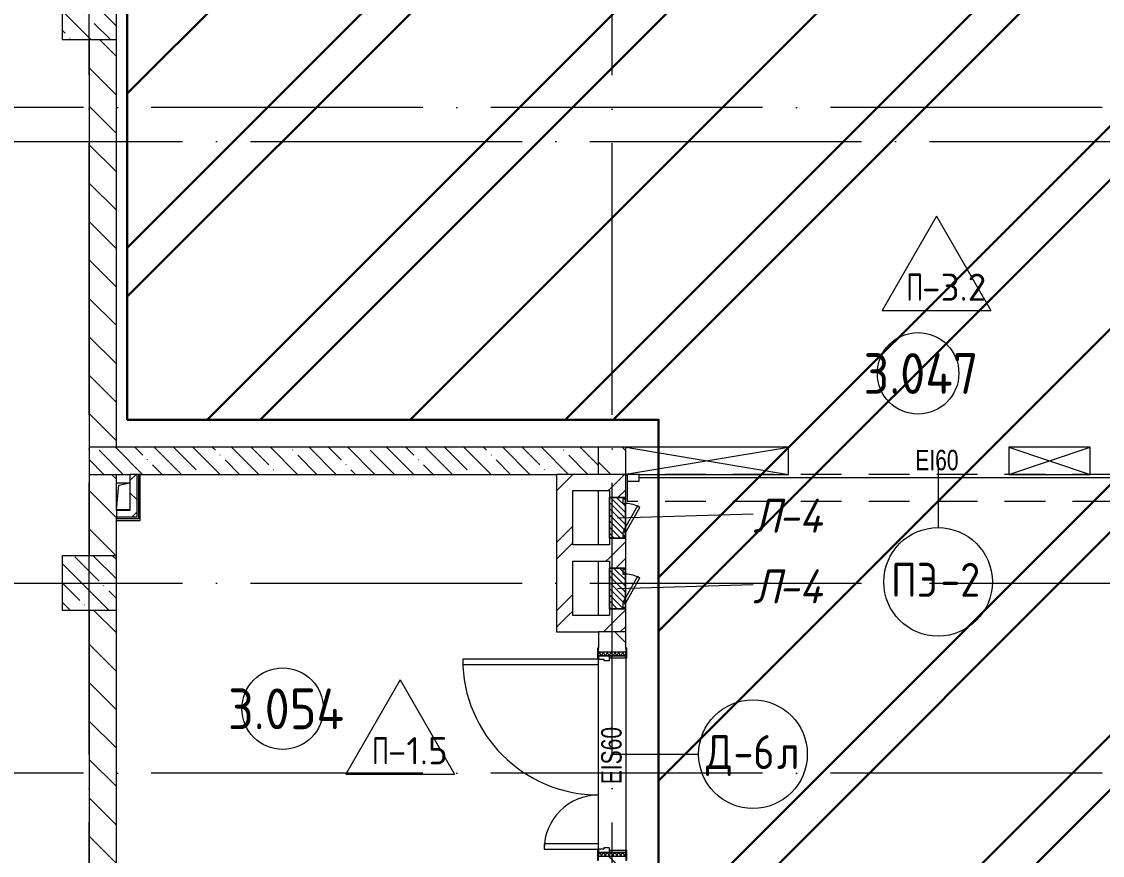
# Model space of a CAD drawing. Header units: millimetres. Extents: x -68946 to 690821, y -552984 to 293768.
# Drawn here: x 164055 to 172013, y -228036 to -221898 of the extents above; entities that cross this region are included whole.
import ezdxf

# ---------------------------------------------------------------- set-up
doc = ezdxf.new("R2010")
doc.units = ezdxf.units.MM
doc.linetypes.add('ADSK_Линия сетки', pattern=[2500, 2000, -250, 0, -250])
doc.linetypes.add('ADSK_Невидимые', pattern=[500, 300, -200])
for name, color, linetype, lineweight in [('1.2) Стяжка 6 вып.', 30, 'Continuous', 30), ('1.3) Звуко-изол           6 вып.', 90, 'Continuous', 30), ('1.4) Стяжка 6 вып.', 30, 'Continuous', 30), ('A-AREA-____-IDEN', 250, 'Continuous', 9), ('A-DETL-GENF-OTLN', 250, 'Continuous', 5), ('A-DOOR-____-HDLN', 250, 'ADSK_Невидимые', 5), ('A-DOOR-____-IDEN', 250, 'Continuous', 9), ('A-DOOR-____-MCUT', 250, 'Continuous', 5), ('A-DOOR-____-OTLN', 250, 'Continuous', 5), ('A-DOOR-FRAM-MCUT', 250, 'Continuous', 5), ('A-DOOR-FRAM-OTLN', 250, 'Continuous', 5), ('A-FLOR-____-IDEN', 250, 'Continuous', 9), ('A-FLOR-____-OTLN', 250, 'Continuous', 9), ('A-GENM-____-MCUT', 250, 'Continuous', 25), ('A-GLAZ-____-OTLN', 250, 'Continuous', 5), ('A-WALL-____-MCUT', 250, 'Continuous', 13), ('A-WALL-____-PATT', 250, 'Continuous', 13), ('A-WALL-FNSH-MCUT', 250, 'Continuous', 13), ('I-WALL-____-OTLN', 250, 'Continuous', 9), ('S-COLS-____-MCUT', 250, 'Continuous', 25), ('S-COLS-____-OTLN', 250, 'Continuous', 9), ('S-GRID-____-OTLN', 250, 'Continuous', 9)]:
    doc.layers.add(name, color=color, linetype=linetype, lineweight=lineweight)
doc.styles.add('Arial Narrow', font='ARIALN.TTF', dxfattribs={"width": 0.9, "height": 150})
doc.styles.add('GOST Common_1', font='', dxfattribs={"width": 0.9, "height": 250})
doc.styles.add('ISOCPEUR_1', font='isocpeur.ttf', dxfattribs={"width": 0.9, "height": 250})
doc.styles.add('ISOCPEUR_2', font='isocpeur.ttf', dxfattribs={"height": 160})
doc.styles.add('ISOCPEUR_I', font='isocpeui.ttf', dxfattribs={"width": 0.9, "height": 12.5})
doc.styles.get('GOST Common_1').set_extended_font_data('GOST Common')
pattern_1 = [(135, (28052.9, -258555.93), (-141.42136, -141.42136), [])]
pattern_2 = [(45, (28052.9, -258555.93), (-141.42136, 141.42136), []), (135, (28052.9, -258555.93), (-141.42136, -141.42136), [])]
pattern_3 = [(45, (28052.9, -258555.93), (-251.4472, 251.4472), []), (45, (28052.9, -258174.93), (-251.4472, 251.4472), [])]

# ---------------------------------------------------------------- blocks, each defined once
blk = doc.blocks.new('Дверь_СКБ_2Ст_Внутренняя1 - Н_Д-6л_1500x2100h_Лифтовой холл _зона безопасности МГН_-42057417-АР1_Маркировочный план 3 этажа секция 2_3')
at = {"layer": 'A-DOOR-____-OTLN'}
h = blk.add_hatch(dxfattribs=at)
h.set_pattern_fill('FP_17', color=256, style=0, pattern_type=2)
h.set_pattern_definition([(135, (1551.41, 164.685), (-14.14214, -14.14214), []), (225, (1551.41, 164.685), (14.14214, -14.14214), [])])
h.paths.add_polyline_path([(737.5, -100), (762.5, -100), (762.5, 100), (737.5, 100)])
at = {"layer": 'A-DOOR-FRAM-OTLN'}
h = blk.add_hatch(dxfattribs=at)
h.set_pattern_fill('FP_18', color=256, style=0, pattern_type=2)
h.set_pattern_definition([(45, (-571.384, 164.685), (-14.1421, 14.1421), []), (135, (-571.384, 164.685), (-14.1421, -14.1421), [])])
h.paths.add_polyline_path([(-737.5, -100), (-712.5, -100), (-712.5, 100), (-737.5, 100)])
at = {"layer": 'A-DOOR-____-MCUT'}
for p, q in [((712.5, 1100), (672.5, 1100)), ((672.5, 1100), (672.5, 100)), ((712.5, 100), (712.5, 1100)), ((-687.5, 500), (-687.5, 100)), ((-647.5, 500), (-687.5, 500)), ((-647.5, 100), (-647.5, 500)), ((-687.5, 100), (-647.5, 100)), ((672.5, 100), (712.5, 100))]:
    blk.add_line(p, q, dxfattribs=at)
at = {"layer": 'A-DOOR-____-OTLN'}
for centre, radius, start, end in [((712.5, 100), 1000, 90, 180), ((-687.5, 100), 400, 0, 90)]:
    blk.add_arc(centre, radius, start, end, dxfattribs=at)
at = {"layer": 'A-DOOR-FRAM-MCUT'}
for p, q in [((-697.5, 108), (-767.5, 108)), ((-767.5, 108), (-767.5, 100)), ((-767.5, 100), (-697.5, 100)), ((-712.5, 100), (-737.5, 100)), ((-737.5, 100), (-737.5, -100)), ((-687.5, 100), (-712.5, 100)), ((-712.5, 100), (-712.5, 20)), ((-712.5, -100), (-712.5, 100)), ((-697.5, 100), (-712.5, 100)), ((-712.5, 100), (-712.5, 99)), ((-712.5, 99), (-697.5, 99)), ((-697.5, 100), (-697.5, 108)), ((-697.5, 99), (-697.5, 100)), ((-687.5, 60), (-687.5, 100)), ((712.5, 100), (712.5, 60)), ((737.5, 100), (712.5, 100)), ((792.5, 108), (722.5, 108)), ((722.5, 108), (722.5, 100)), ((737.5, 100), (722.5, 100)), ((722.5, 100), (722.5, 99)), ((722.5, 100), (792.5, 100)), ((722.5, 99), (737.5, 99)), ((737.5, 20), (737.5, 100)), ((762.5, 100), (737.5, 100)), ((737.5, 100), (737.5, -100)), ((737.5, 99), (737.5, 100)), ((762.5, -100), (762.5, 100)), ((792.5, 100), (792.5, 108)), ((-712.5, 20), (-677.5, 20)), ((-697.5, 20), (-712.5, 20)), ((-712.5, 20), (-712.5, -100)), ((-697.5, -100), (-697.5, 20)), ((-677.5, 60), (-687.5, 60)), ((-677.5, 20), (-677.5, 60)), ((712.5, 60), (702.5, 60)), ((702.5, 60), (702.5, 20)), ((702.5, 20), (737.5, 20)), ((737.5, 20), (722.5, 20)), ((722.5, 20), (722.5, -100)), ((737.5, -100), (737.5, 20)), ((-697.5, -100), (-767.5, -100)), ((-767.5, -100), (-767.5, -108)), ((-767.5, -108), (-697.5, -108)), ((-737.5, -100), (-712.5, -100)), ((-712.5, -100), (-697.5, -100)), ((-697.5, -108), (-697.5, -100)), ((722.5, -100), (737.5, -100)), ((792.5, -100), (722.5, -100)), ((722.5, -100), (722.5, -108)), ((722.5, -108), (792.5, -108)), ((737.5, -100), (762.5, -100)), ((792.5, -108), (792.5, -100))]:
    blk.add_line(p, q, dxfattribs=at)
blk = doc.blocks.new('BSC_Колонна _Прямоугольная - 400x400-V129-АР1_Маркировочный план 3 этажа секция 2_3')
at = {"layer": 'S-COLS-____-OTLN', "lineweight": 5}
h = blk.add_hatch(dxfattribs=at)
h.set_pattern_fill('FP_105', color=256, style=0, pattern_type=2)
h.set_pattern_definition([(135, (-136499.98, -36725), (-142.5612, -142.5612), []), (135, (-136357.42, -36725), (-142.5612, -142.5612), [252.016, -50.403, 3.353, -47.05])])
h.paths.add_polyline_path([(200, -200), (200, 200), (-200, 200), (-200, -200), (184, -200)])
at = {"layer": 'S-COLS-____-MCUT', "lineweight": 5}
for p, q in [((200, 200), (-200, 200)), ((-200, 200), (-200, -200)), ((200, -200), (200, 200)), ((-200, -200), (200, -200))]:
    blk.add_line(p, q, dxfattribs=at)
blk = doc.blocks.new('BSC_Колонна _Прямоугольная - 400x400-V130-АР1_Маркировочный план 3 этажа секция 2_3')
at = {"layer": 'S-COLS-____-OTLN', "lineweight": 5}
h = blk.add_hatch(dxfattribs=at)
h.set_pattern_fill('FP_106', color=256, style=0, pattern_type=2)
h.set_pattern_definition([(135, (-136499.98, -32525), (-142.5612, -142.5612), []), (135, (-136357.42, -32525), (-142.5612, -142.5612), [252.016, -50.403, 3.353, -47.05])])
h.paths.add_polyline_path([(200, -200), (200, 200), (-200, 200), (-200, -200), (181.3, -200)])
at = {"layer": 'S-COLS-____-MCUT', "lineweight": 5}
for p, q in [((200, 200), (-200, 200)), ((-200, 200), (-200, -200)), ((200, -200), (200, 200)), ((-200, -200), (200, -200))]:
    blk.add_line(p, q, dxfattribs=at)
blk = doc.blocks.new('DM_Штора_Противодымная_Doormaster_E-60 - ш_4400 х в_2500 2-40884854-АР1_Маркировочный план 3 этажа секция 2_3')
at = {"layer": 'A-DOOR-____-HDLN'}
for p, q in [((-2165, 300), (2415, 300)), ((-2165, 300), (-2165, 100)), ((2415, 100), (2415, 300)), ((-2165, 200), (-2165, 150)), ((-1765, 200), (-2165, 200)), ((-1765, 150), (-1765, 200)), ((-2165, 150), (-1765, 150)), ((-2165, 100), (2415, 100))]:
    blk.add_line(p, q, dxfattribs=at)
at = {"layer": 'A-DOOR-____-MCUT', "lineweight": 5}
for p, q in [((-2075, 150), (-2165, 150)), ((-2165, 150), (-2165, 100)), ((-2165, 100), (-2075, 100)), ((-2075, 100), (-2075, 150)), ((-2075, 125), (2325, 125)), ((2325, 150), (2325, 100)), ((2415, 150), (2325, 150)), ((2325, 100), (2415, 100)), ((2415, 100), (2415, 150))]:
    blk.add_line(p, q, dxfattribs=at)
blk = doc.blocks.new('_Wn_-As_OpeningMEP_floor__Rectangular - _Wn_-As_OpeningMEP_floor__Rectangular-V180-АР1_Маркировочный план 3 этажа секция 2_3')
at = {"layer": 'A-DETL-GENF-OTLN', "lineweight": 5}
for p, q in [((-50, -49.8), (-32.3, 132.3)), ((-32.3, 132.3), (50, 150))]:
    blk.add_line(p, q, dxfattribs=at)
blk = doc.blocks.new('АР_Люк - ЛРС_ВК_300х2000_СС-40365405-АР1_Маркировочный план 3 этажа секция 2_3')
at = {"layer": 'A-DOOR-____-OTLN'}
h = blk.add_hatch(dxfattribs=at)
h.set_pattern_fill('FP_144', color=256, style=0, pattern_type=2)
h.set_pattern_definition([(45, (125, 0), (-22.6274, 22.6274), [])])
h.paths.add_polyline_path([(275, -60), (275, 60), (-25, 60), (-25, -60), (95.6, -60)])
at = {"layer": 'A-DETL-GENF-OTLN', "lineweight": 5}
for p, q in [((275, 60), (-25, 60)), ((-25, 60), (-25, -60)), ((275, -60), (275, 60)), ((-25, -60), (275, -60))]:
    blk.add_line(p, q, dxfattribs=at)
at = {"layer": 'A-DOOR-____-MCUT', "lineweight": 5}
for p, q in [((48.1, 165), (38.1, 147.7)), ((230, 60), (48.1, 165)), ((38.1, 147.7), (190, 60)), ((-15, 57), (-15, 40)), ((-15, 40), (20, 40)), ((20, 40), (20, 57)), ((195.2, 57), (220, 42.7)), ((220, 42.7), (228.3, 57)), ((230, 57), (230, 40)), ((230, 40), (265, 40)), ((265, 40), (265, 57))]:
    blk.add_line(p, q, dxfattribs=at)
blk.add_arc((230, 60), 210, 150, 180, dxfattribs=at)
at = {"layer": 'A-DOOR-____-OTLN'}
blk.add_line((230, 60), (48.1, 165), dxfattribs=at)
blk = doc.blocks.new('ASML_АР_Отделка Люка - ВО Отделка люков_Грунтовка 0_Шпатлевка 0_Окраска 0_0-40365353-АР1_Маркировочный план 3 этажа секция 2_3')
at = {"layer": 'A-GENM-____-MCUT', "lineweight": 5}
for p, q in [((150, 3), (-150, 3)), ((-150, 3), (-150, 0)), ((150, 0), (150, 3)), ((-150, 0), (150, 0))]:
    blk.add_line(p, q, dxfattribs=at)
blk = doc.blocks.new('_Wn_-As_OpeningMEP_wall__Rectangular - _Wn_-As_OpeningMEP_wall__Rectangular-40884479-АР1_Маркировочный план 3 этажа секция 2_3')
at = {"layer": 'A-DETL-GENF-OTLN', "lineweight": 5}
for p, q in [((300, -100), (-300, 100)), ((300, 100), (-300, -100)), ((-300, 100), (-300, -100)), ((300, 100), (-300, 100)), ((-300, 100), (-300, -100)), ((300, -100), (300, 100)), ((300, -100), (300, 100)), ((-300, -100), (300, -100))]:
    blk.add_line(p, q, dxfattribs=at)
blk = doc.blocks.new('_Wn_-As_OpeningMEP_wall__Rectangular - _Wn_-As_OpeningMEP_wall__Rectangular-40885080-АР1_Маркировочный план 3 этажа секция 2_3')
at = {"layer": 'A-DETL-GENF-OTLN', "lineweight": 5}
for p, q in [((598.9, -99.8), (-600, 100)), ((-600, 100), (-600, -100)), ((498.8, 100), (-600, 100)), ((-600, 100), (-600, -100)), ((598.8, 99.8), (-600, -100)), ((598.8, 100), (588.8, 100)), ((-600, -100), (598.8, -100))]:
    blk.add_line(p, q, dxfattribs=at)
blk = doc.blocks.new('AAR_СКБ_Марка_Помещения_мал - Номер-28977439-АР1_Маркировочный план 3 этажа секция 2_3')
at = {"layer": 'A-AREA-____-IDEN'}
blk.add_circle((-0.028, 0), 3, dxfattribs=at)
blk = doc.blocks.new('AAR_СКБ_Марка_Перекрытия - Марка пола-17325028-АР1_Маркировочный план 3 этажа секция 2_3')
at = {"layer": 'A-FLOR-____-IDEN'}
for p, q in [((0, 6.932), (-4.002, 0)), ((0, 6.932), (4.002, 0)), ((-4.002, 0), (4.002, 0))]:
    blk.add_line(p, q, dxfattribs=at)
blk = doc.blocks.new('ADSK_Марка_Дверь - Типоразмер_ADSK_Марка-30565456-АР1_Маркировочный план 3 этажа секция 2_3')
at = {"layer": 'A-DOOR-____-IDEN'}
blk.add_circle((0, 0), 4, dxfattribs=at)

msp = doc.modelspace()

# ---------------------------------------------------------------- hatches: boundary and pattern name
at = {"layer": '1.2) Стяжка 6 вып.', "lineweight": 30}
h = msp.add_hatch(dxfattribs=at)
h.set_pattern_fill('ANSI31', color=256, scale=333)
h.paths.add_polyline_path([(168744.8482, -232848.7237), (165003.6855, -232848.7237), (165003.6855, -230577.8929), (168744.8482, -230577.8929), (168744.8482, -224829.3261), (164833.2162, -224829.3261), (164833.2162, -221125.1731), (168744.8482, -221125.1731), (168744.8482, -213028.6273), (164947.8838, -213028.6273), (164947.8838, -210186.4206), (168744.8482, -210186.4206), (168744.8482, -199980.9286), (172833.1936, -199980.9286), (172833.1936, -258343.4286), (168744.8482, -258343.4286), (168744.8482, -248036.2565), (164977.9057, -248036.2565), (164977.9057, -245910.0791), (168744.8482, -245910.0791)])
at = {"layer": '1.3) Звуко-изол           6 вып.', "lineweight": 30}
h = msp.add_hatch(dxfattribs=at)
h.set_pattern_fill('ANSI31', color=256, scale=500)
h.paths.add_polyline_path([(168744.8482, -232848.7237), (165003.6855, -232848.7237), (165003.6855, -230577.8929), (168744.8482, -230577.8929), (168744.8482, -224829.3261), (164833.2162, -224829.3261), (164833.2162, -221125.1731), (168744.8482, -221125.1731), (168744.8482, -213028.6273), (164947.8838, -213028.6273), (164947.8838, -210186.4206), (168744.8482, -210186.4206), (168744.8482, -199980.9286), (172833.1936, -199980.9286), (172833.1936, -258343.4286), (168744.8482, -258343.4286), (168744.8482, -248036.2565), (164977.9057, -248036.2565), (164977.9057, -245910.0791), (168744.8482, -245910.0791)])
at = {"layer": '1.4) Стяжка 6 вып.', "lineweight": 30}
h = msp.add_hatch(dxfattribs=at)
h.set_pattern_fill('ANSI32', color=256, scale=333)
h.paths.add_polyline_path([(168744.8482, -232848.7237), (165003.6855, -232848.7237), (165003.6855, -230577.8929), (168744.8482, -230577.8929), (168744.8482, -224829.3261), (164833.2162, -224829.3261), (164833.2162, -221125.1731), (168744.8482, -221125.1731), (168744.8482, -213028.6273), (164947.8838, -213028.6273), (164947.8838, -210186.4206), (168744.8482, -210186.4206), (168744.8482, -199980.9286), (172833.1936, -199980.9286), (172833.1936, -258343.4286), (168744.8482, -258343.4286), (168744.8482, -248036.2565), (164977.9057, -248036.2565), (164977.9057, -245910.0791), (168744.8482, -245910.0791)])
at = {"layer": 'A-WALL-____-PATT', "lineweight": 15}
h = msp.add_hatch(dxfattribs=at)
h.set_pattern_fill('FP_1', color=256, style=0, pattern_type=2)
h.set_pattern_definition(pattern_1)
h.paths.add_polyline_path([(164552.9057, -225030.9608), (164752.9057, -225030.9608), (164752.8838, -222030.9286), (164552.9057, -222030.9286), (164552.9057, -224999.1221)])
h.paths.add_polyline_path([(164552.9057, -221630.9286), (164752.9057, -221630.9286), (164752.8838, -221000.7777), (164552.9057, -221000.7777)])
h = msp.add_hatch(dxfattribs=at)
h.set_pattern_fill('FP_19', color=256, style=0, pattern_type=2)
h.set_pattern_definition([(135, (28052.9, -258555.93), (-142.5612, -142.5612), []), (135, (28195.47, -258555.93), (-142.5612, -142.5612), [252.016, -50.403, 3.353, -47.05])])
h.paths.add_polyline_path([(164896.4515, -225230.9608), (168302.9057, -225230.9608), (168302.9057, -225030.9608), (164552.9057, -225030.9608), (164552.9057, -225230.9608), (164894.0199, -225230.9608)])
h = msp.add_hatch(dxfattribs=at)
h.set_pattern_fill('FP_1', color=256, style=0, pattern_type=2)
h.set_pattern_definition(pattern_1)
h.paths.add_polyline_path([(168445.192, -225230.9608), (168502.9057, -225230.9608), (168502.9057, -225030.9608), (168302.9057, -225030.9608), (168302.9057, -225230.9608), (168382.9057, -225230.9608)])
h = msp.add_hatch(dxfattribs=at)
h.set_pattern_fill('FP_1', color=256, style=0, pattern_type=2)
h.set_pattern_definition(pattern_1)
h.paths.add_polyline_path([(164552.9057, -228280.9282), (164752.9042, -228280.9132), (164752.8838, -226230.9292), (164552.9057, -226230.9286), (164552.9057, -227083.9348)])
h.paths.add_polyline_path([(164688.7242, -225830.9286), (164752.9057, -225830.9286), (164752.8838, -225230.9608), (164552.9057, -225230.9608), (164552.9057, -225830.9286), (164632.9057, -225830.9286)])
h = msp.add_hatch(dxfattribs=at)
h.set_pattern_fill('FP_52', color=256, style=0, pattern_type=2)
h.set_pattern_definition(pattern_2)
h.paths.add_polyline_path([(164902.9057, -225496.1999), (164902.9057, -225230.9608), (164852.9057, -225230.9608), (164852.9057, -225496.1999), (164855.648, -225496.1999)])
h = msp.add_hatch(dxfattribs=at)
h.set_pattern_fill('FP_2', color=256, style=0, pattern_type=2)
h.set_pattern_definition(pattern_3)
h.paths.add_polyline_path([(167992.9057, -226270.9608), (168112.9057, -226270.9608), (168112.9057, -225230.9608), (167992.9057, -225230.9608), (167992.9057, -226131.4273)])
h = msp.add_hatch(dxfattribs=at)
h.set_pattern_fill('FP_2', color=256, style=0, pattern_type=2)
h.set_pattern_definition(pattern_3)
h.paths.add_polyline_path([(168277.3317, -225350.9608), (168382.9057, -225350.9608), (168382.9057, -225230.9608), (168112.9057, -225230.9608), (168112.9057, -225350.9608), (168261.5938, -225350.9608)])
h = msp.add_hatch(dxfattribs=at)
h.set_pattern_fill('FP_2', color=256, style=0, pattern_type=2)
h.set_pattern_definition(pattern_3)
h.paths.add_polyline_path([(168502.9057, -226270.9608), (168502.9057, -226220.9608), (168382.9057, -226220.9608), (168382.9057, -226270.9608), (168499.9057, -226270.9608)])
h.paths.add_polyline_path([(168382.9057, -225920.9608), (168502.9057, -225920.9608), (168502.9057, -225700.9608), (168382.9057, -225700.9608), (168382.9057, -225870.9608)])
h.paths.add_polyline_path([(168416.2391, -225400.9608), (168502.9057, -225400.9608), (168502.9057, -225230.9608), (168382.9057, -225230.9608), (168382.9057, -225400.9608)])
h = msp.add_hatch(dxfattribs=at)
h.set_pattern_fill('FP_52', color=256, style=0, pattern_type=2)
h.set_pattern_definition(pattern_2)
h.paths.add_polyline_path([(164851.1178, -225546.1999), (164902.9057, -225546.1999), (164902.9057, -225496.1999), (164752.9057, -225496.1999), (164752.9057, -225546.1999), (164762.0892, -225546.1999)])
h = msp.add_hatch(dxfattribs=at)
h.set_pattern_fill('FP_2', color=256, style=0, pattern_type=2)
h.set_pattern_definition(pattern_3)
h.paths.add_polyline_path([(168112.9057, -225870.9608), (168382.9057, -225870.9608), (168382.9057, -225750.9608), (168112.9057, -225750.9608), (168112.9057, -225782.8596)])
h = msp.add_hatch(dxfattribs=at)
h.set_pattern_fill('FP_2', color=256, style=0, pattern_type=2)
h.set_pattern_definition(pattern_3)
h.paths.add_polyline_path([(168302.9057, -226390.9608), (168502.9057, -226390.9608), (168502.9057, -226270.9608), (167992.9057, -226270.9608), (167992.9057, -226390.9608), (168294.2218, -226390.9608)])
h = msp.add_hatch(dxfattribs=at)
h.set_pattern_fill('FP_1', color=256, style=0, pattern_type=2)
h.set_pattern_definition(pattern_1)
h.paths.add_polyline_path([(168398.0087, -228340.9282), (168502.9057, -228340.9282), (168502.9057, -228040.9282), (168302.9057, -228040.9282), (168302.9057, -228340.9282), (168360.7896, -228340.9282)])
h.paths.add_polyline_path([(168302.9057, -226540.9282), (168502.9057, -226540.9282), (168502.9057, -226390.9608), (168302.9057, -226390.9608), (168302.9057, -226510.9282)])

# ---------------------------------------------------------------- linework, layer by layer
at = {"layer": '1.2) Стяжка 6 вып.', "lineweight": 30}
msp.add_lwpolyline([(168744.8482, -221125.1731), (168744.8482, -213028.6273), (164947.8838, -213028.6273), (164947.8838, -210186.4206), (168744.8482, -210186.4206), (168744.8482, -199980.9286), (172833.1936, -199980.9286), (172833.1936, -258343.4286), (168744.8482, -258343.4286), (168744.8482, -248036.2565), (164977.9057, -248036.2565), (164977.9057, -245910.0791), (168744.8482, -245910.0791), (168744.8482, -232848.7237), (165003.6855, -232848.7237), (165003.6855, -230577.8929), (168744.8482, -230577.8929), (168744.8482, -224829.3261), (164833.2162, -224829.3261), (164833.2162, -221125.1731)], close=True, dxfattribs=at)
at = {"layer": 'A-DOOR-____-IDEN'}
for p, q in [((170802.9057, -225130.9608), (170802.9057, -225622.8259)), ((168442.9057, -225550.9608), (169441.5483, -225521.4372)), ((168442.9057, -226070.9608), (169441.5483, -226041.4372)), ((168402.9057, -227290.9282), (169040.2041, -227290.9282))]:
    msp.add_line(p, q, dxfattribs=at)
at = {"layer": 'A-FLOR-____-OTLN', "lineweight": 5}
for p, q in [((164752.9057, -225293.4286), (164852.8838, -225293.4286)), ((168302.9057, -225750.9608), (168302.9057, -225350.9608)), ((164852.8838, -225493.4286), (164752.9057, -225493.4286)), ((168302.9057, -226270.9608), (168302.9057, -225870.9608)), ((168302.9057, -227950.9282), (168302.9057, -226630.9282))]:
    msp.add_line(p, q, dxfattribs=at)
at = {"layer": 'A-WALL-____-MCUT', "color": 7, "lineweight": 15}
for p, q in [((164552.9057, -222030.9286), (164552.9057, -225030.9608)), ((164752.9057, -225030.9608), (164752.9057, -222030.9286)), ((168502.9057, -225030.9608), (168302.9057, -225030.9608)), ((168502.9057, -225400.9608), (168502.9057, -225030.9608)), ((164552.9057, -225230.9608), (164552.9057, -225830.9286)), ((164552.9057, -225230.9608), (164552.9057, -225230.9608)), ((164752.9057, -225496.1999), (164752.9057, -225230.9608)), ((164852.9057, -225230.9608), (164852.9057, -225496.1999)), ((164927.9057, -225230.9608), (164902.9057, -225230.9608)), ((164902.9057, -225230.9608), (164902.9057, -225546.1999)), ((167992.9057, -225230.9608), (167992.9057, -226390.9608)), ((168112.9057, -225350.9608), (168382.9057, -225350.9608)), ((168112.9057, -225750.9608), (168112.9057, -225350.9608)), ((168382.9057, -225350.9608), (168382.9057, -225400.9608)), ((168382.9057, -225400.9608), (168499.9057, -225400.9608)), ((164852.9057, -225496.1999), (164752.9057, -225496.1999)), ((164752.9057, -225830.9286), (164752.9057, -225546.1999)), ((164902.9057, -225546.1999), (164752.9057, -225546.1999)), ((168382.9057, -225750.9608), (168112.9057, -225750.9608)), ((168382.9057, -225700.9608), (168382.9057, -225750.9608)), ((168499.9057, -225700.9608), (168382.9057, -225700.9608)), ((168502.9057, -225920.9608), (168502.9057, -225700.9608)), ((168112.9057, -225870.9608), (168382.9057, -225870.9608)), ((168112.9057, -226270.9608), (168112.9057, -225870.9608)), ((168382.9057, -225870.9608), (168382.9057, -225920.9608)), ((168382.9057, -225920.9608), (168499.9057, -225920.9608)), ((164552.9057, -226230.9286), (164552.9057, -228280.9282)), ((164752.9057, -228280.9282), (164752.9057, -226230.9286)), ((168382.9057, -226220.9608), (168382.9057, -226270.9608)), ((168499.9057, -226220.9608), (168382.9057, -226220.9608)), ((168502.9057, -226510.9282), (168502.9057, -226220.9608)), ((168382.9057, -226270.9608), (168112.9057, -226270.9608)), ((167992.9057, -226390.9608), (168302.9057, -226390.9608)), ((168302.9057, -226390.9608), (168302.9057, -226510.9282))]:
    msp.add_line(p, q, dxfattribs=at)
at = {"layer": 'A-WALL-____-MCUT', "color": 250, "lineweight": 15}
for p, q in [((168302.9057, -225030.9608), (164552.9057, -225030.9608)), ((164552.9057, -225030.9608), (164552.9057, -225230.9608)), ((168302.9057, -225230.9608), (168302.9057, -225030.9608)), ((164552.9057, -225230.9608), (164852.9057, -225230.9608)), ((164927.9057, -225230.9608), (167992.9057, -225230.9608))]:
    msp.add_line(p, q, dxfattribs=at)
at = {"layer": 'A-WALL-____-MCUT', "lineweight": 15}
for p, q in [((164902.9057, -225230.9608), (164852.9057, -225230.9608)), ((164915.4057, -225230.9608), (164915.4057, -225558.6999)), ((168502.9057, -225230.9608), (167992.9057, -225230.9608)), ((164752.9057, -225496.1999), (164752.9057, -225546.1999)), ((164915.4057, -225558.6999), (164752.9057, -225558.6999)), ((168502.9057, -226390.9608), (168302.9057, -226390.9608))]:
    msp.add_line(p, q, dxfattribs=at)
at = {"layer": 'A-WALL-FNSH-MCUT', "lineweight": 15}
for p, q in [((164927.9057, -225571.1999), (164927.9057, -225230.9608)), ((164752.9057, -225571.1999), (164927.9057, -225571.1999))]:
    msp.add_line(p, q, dxfattribs=at)
at = {"layer": 'I-WALL-____-OTLN', "lineweight": 15}
for p, q in [((168382.9057, -225700.9608), (168382.9057, -225400.9608)), ((168382.9057, -226220.9608), (168382.9057, -225920.9608)), ((168502.9057, -226580.9282), (168502.9057, -228000.9282))]:
    msp.add_line(p, q, dxfattribs=at)
at = {"layer": 'S-GRID-____-OTLN', "linetype": 'ADSK_Линия сетки'}
for p, q in [((164552.9057, -262294.7685), (164552.9057, -197353.9241)), ((168402.9057, -262294.7685), (168402.9057, -197353.9241)), ((184510.8783, -222530.9286), (127372.9057, -222530.9286)), ((93236.8325, -222780.9286), (181888.5828, -222780.9286)), ((93236.8325, -226030.9286), (181748.3453, -226030.9286)), ((184510.8783, -227430.9286), (127372.9057, -227430.9286))]:
    msp.add_line(p, q, dxfattribs=at)

# ---------------------------------------------------------------- block references
at = {"layer": 'A-AREA-____-IDEN', "xscale": 99.99999999999993, "yscale": 99.99999999999993, "zscale": 99.99999999999993}
for p in [(170658.6361, -224487.4764), (165979.5624, -226955.7791)]:
    msp.add_blockref('AAR_СКБ_Марка_Помещения_мал - Номер-28977439-АР1_Маркировочный план 3 этажа секция 2_3', p, dxfattribs=at)
at = {"layer": 'A-DOOR-____-IDEN', "xscale": 99.99999999999993, "yscale": 99.99999999999993, "zscale": 99.99999999999993}
for p in [(170802.9057, -226022.8259), (169440.2041, -227290.9282)]:
    msp.add_blockref('ADSK_Марка_Дверь - Типоразмер_ADSK_Марка-30565456-АР1_Маркировочный план 3 этажа секция 2_3', p, dxfattribs=at)
at = {"layer": 'A-DOOR-____-OTLN'}
for name, p, rotation in [('DM_Штора_Противодымная_Doormaster_E-60 - ш_4400 х в_2500 2-40884854-АР1_Маркировочный план 3 этажа секция 2_3', (170927.9057, -225130.9608), 180), ('АР_Люк - ЛРС_ВК_300х2000_СС-40365405-АР1_Маркировочный план 3 этажа секция 2_3', (168442.9057, -225425.9608), 270), ('АР_Люк - ЛРС_ВК_300х2000_СС-40365405-АР1_Маркировочный план 3 этажа секция 2_3', (168442.9057, -225945.9608), 270), ('Дверь_СКБ_2Ст_Внутренняя1 - Н_Д-6л_1500x2100h_Лифтовой холл _зона безопасности МГН_-42057417-АР1_Маркировочный план 3 этажа секция 2_3', (168402.9057, -227303.4282), 90)]:
    msp.add_blockref(name, p, dxfattribs=dict(at, rotation=rotation))
at = {"layer": 'A-FLOR-____-IDEN', "xscale": 99.99999999999993, "yscale": 99.99999999999993, "zscale": 99.99999999999993}
for p in [(170790.4516, -224024.6484), (166841.4414, -227436.9077)]:
    msp.add_blockref('AAR_СКБ_Марка_Перекрытия - Марка пола-17325028-АР1_Маркировочный план 3 этажа секция 2_3', p, dxfattribs=at)
at = {"layer": 'A-GENM-____-MCUT', "lineweight": 5, "rotation": 270}
for p in [(168499.9057, -225550.9608), (168499.9057, -226070.9608)]:
    msp.add_blockref('ASML_АР_Отделка Люка - ВО Отделка люков_Грунтовка 0_Шпатлевка 0_Окраска 0_0-40365353-АР1_Маркировочный план 3 этажа секция 2_3', p, dxfattribs=at)
at = {"layer": 'A-GLAZ-____-OTLN', "rotation": 180}
for name, p in [('_Wn_-As_OpeningMEP_wall__Rectangular - _Wn_-As_OpeningMEP_wall__Rectangular-40885080-АР1_Маркировочный план 3 этажа секция 2_3', (169101.724, -225130.9608)), ('_Wn_-As_OpeningMEP_wall__Rectangular - _Wn_-As_OpeningMEP_wall__Rectangular-40884479-АР1_Маркировочный план 3 этажа секция 2_3', (171622.8838, -225130.9608))]:
    msp.add_blockref(name, p, dxfattribs=at)
at = {"layer": 'A-GLAZ-____-OTLN'}
msp.add_blockref('_Wn_-As_OpeningMEP_floor__Rectangular - _Wn_-As_OpeningMEP_floor__Rectangular-V180-АР1_Маркировочный план 3 этажа секция 2_3', (164802.8838, -225443.4286), dxfattribs=at)
at = {"layer": 'S-COLS-____-OTLN', "lineweight": 5}
for name, p in [('BSC_Колонна _Прямоугольная - 400x400-V129-АР1_Маркировочный план 3 этажа секция 2_3', (164552.8838, -221830.9286)), ('BSC_Колонна _Прямоугольная - 400x400-V130-АР1_Маркировочный план 3 этажа секция 2_3', (164552.8838, -226030.9286))]:
    msp.add_blockref(name, p, dxfattribs=at)

# ---------------------------------------------------------------- texts
at = {"layer": 'A-AREA-____-IDEN', "char_height": 300, "width": 673.4175, "attachment_point": 1, "style": 'ISOCPEUR_1'}
for s, insert in [('3.047', (170253.8969, -224338.8166)), ('3.054', (165574.8233, -226807.1193))]:
    msp.add_mtext(s, dxfattribs=dict(at, insert=insert))
at = {"layer": 'A-DOOR-____-IDEN', "attachment_point": 1}
for s, insert, char_height, width, style in [('EI60', (170635.4983, -225050.8122), 150, 396.835312, 'Arial Narrow'), ('\\fISOCPEUR|b0|i1|c204|p34|;\\W.9;Л', (169441.5483, -225410.0831), 250, 223.670812, 'ISOCPEUR_I'), ('-4', (169626.0952, -225410.0831), 250, 425.696062, 'ISOCPEUR_I'), ('ПЭ', (170456.8483, -225882.3753), 250, 440.126437, 'GOST Common_1'), ('-2', (170819.9889, -225882.3753), 250, 389.620125, 'GOST Common_1'), ('\\fISOCPEUR|b0|i1|c204|p34|;\\W.9;Л', (169441.5483, -225930.0831), 250, 223.670812, 'ISOCPEUR_I'), ('-4', (169626.0952, -225930.0831), 250, 425.696062, 'ISOCPEUR_I'), ('\\fGOST Common|b0|i0|c204|p34|;\\W.9;Д', (169094.1467, -227150.4776), 250, 245.316375, 'GOST Common_1'), ('-6', (169296.553, -227150.4776), 250, 389.620125, 'GOST Common_1'), ('\\fGOST Common|b0|i0|c204|p34|;\\W.9;л', (169618.0217, -227150.4776), 250, 194.810062, 'GOST Common_1')]:
    msp.add_mtext(s, dxfattribs=dict(at, insert=insert, char_height=char_height, width=width, style=style))
at = {"layer": 'A-DOOR-____-IDEN', "insert": (168322.7572, -227511.8856), "char_height": 150, "width": 526.708687, "attachment_point": 1, "rotation": 90, "style": 'Arial Narrow'}
msp.add_mtext('EIS60', dxfattribs=at)
at = {"layer": 'A-FLOR-____-IDEN', "char_height": 200, "attachment_point": 1, "style": 'ISOCPEUR_2'}
for s, insert, width in [('\\fISOCPEUR|b0|i0|c204|p34|;\\W.7;П', (170569.1167, -223753.2626), 140.295312), ('-3.2', (170684.8719, -223753.2626), 420.885937), ('\\fISOCPEUR|b0|i0|c204|p34|;\\W.7;П', (166636.2065, -227165.5219), 140.295312), ('-1.5', (166751.9617, -227165.5219), 381.60325)]:
    msp.add_mtext(s, dxfattribs=dict(at, insert=insert, width=width))

doc.saveas('drawing.dxf')
